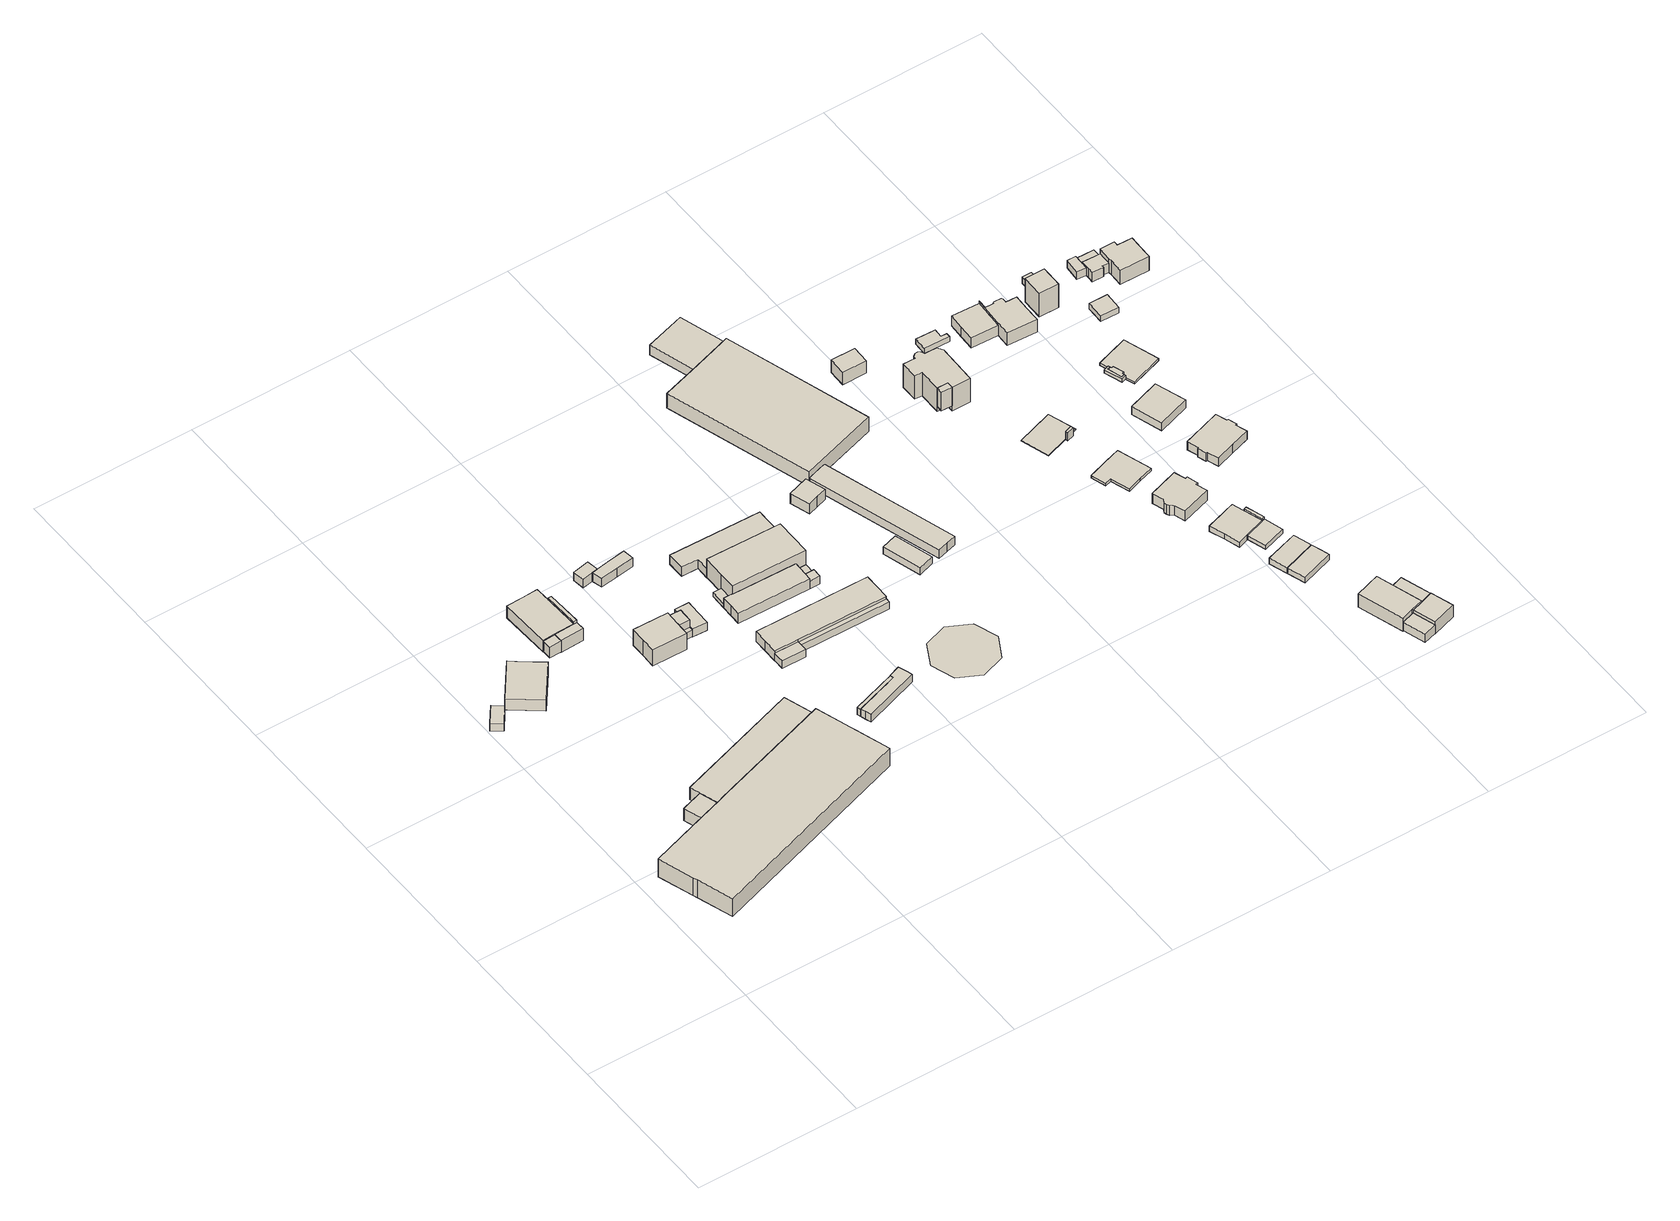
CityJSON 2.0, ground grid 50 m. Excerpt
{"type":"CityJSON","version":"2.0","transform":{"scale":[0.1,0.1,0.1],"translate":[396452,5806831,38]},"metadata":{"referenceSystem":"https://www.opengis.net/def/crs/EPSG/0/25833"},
"CityObjects":{
"building1":{"type":"Building","attributes":{"Gemeindeschluessel":"11000008","BezugspunktDach":"2200","function":"51009_1611","measuredHeight":2.66,"storeysAboveGround":0},"address":[{"country":"Germany","locality":"Berlin"}],"geometry":[{"type":"Solid","lod":"1","boundaries":[[[[0,1,2,3]],[[4,5,6,7]],[[4,7,3,2]],[[5,4,2,1]],[[6,5,1,0]],[[7,6,0,3]]]]}]},
"building2":{"type":"Building","attributes":{"Gemeindeschluessel":"11000008","BezugspunktDach":"2200","function":"31001_2140","measuredHeight":5.3,"storeysAboveGround":1},"address":[{"country":"Germany","locality":"Berlin","thoroughfareNumber":"17 (6)","thoroughfareName":"Klein-Ziethener Weg"}],"geometry":[{"type":"Solid","lod":"1","boundaries":[[[[8,9,10,11]],[[12,13,14,15]],[[12,15,11,10]],[[13,12,10,9]],[[14,13,9,8]],[[15,14,8,11]]]]}]},
"building3":{"type":"Building","attributes":{"Gemeindeschluessel":"11000008","BezugspunktDach":"2200","function":"31001_1010","measuredHeight":5.36,"storeysAboveGround":1},"address":[{"country":"Germany","locality":"Berlin","thoroughfareNumber":"17B","thoroughfareName":"Klein-Ziethener Weg"}],"geometry":[{"type":"Solid","lod":"1","boundaries":[[[[16,17,18,19,20]],[[21,22,23,24,25]],[[21,25,20,19]],[[22,21,19,18]],[[23,22,18,17]],[[24,23,17,16]],[[25,24,16,20]]]]}]},
"building4":{"type":"Building","attributes":{"name":"Reithalle","Gemeindeschluessel":"11000008","BezugspunktDach":"2200","function":"31001_3211","measuredHeight":7.81,"storeysAboveGround":1},"address":[{"country":"Germany","locality":"Berlin","thoroughfareNumber":"17 (7)","thoroughfareName":"Klein-Ziethener Weg"}],"geometry":[{"type":"Solid","lod":"1","boundaries":[[[[26,27,28,29,30,31,32,33,34,35,36]],[[37,38,39,40,41,42,43,44,45,46,47]],[[37,47,36,35]],[[38,37,35,34]],[[39,38,34,33]],[[40,39,33,32]],[[41,40,32,31]],[[42,41,31,30]],[[43,42,30,29]],[[44,43,29,28]],[[45,44,28,27]],[[46,45,27,26]],[[47,46,26,36]]]]}]},
"building5":{"type":"Building","attributes":{"Gemeindeschluessel":"11000008","BezugspunktDach":"2200","function":"51009_1610","measuredHeight":4.53,"storeysAboveGround":0},"address":[{"country":"Germany","locality":"Berlin"}],"geometry":[{"type":"Solid","lod":"1","boundaries":[[[[48,49,50,51]],[[52,53,54,55]],[[52,55,51,50]],[[53,52,50,49]],[[54,53,49,48]],[[55,54,48,51]]]]}]},
"building6":{"type":"Building","attributes":{"Gemeindeschluessel":"11000008","BezugspunktDach":"2200","function":"31001_2724","measuredHeight":5.4,"storeysAboveGround":1},"address":[{"country":"Germany","locality":"Berlin","thoroughfareNumber":"17 (5)","thoroughfareName":"Klein-Ziethener Weg"}],"geometry":[{"type":"Solid","lod":"1","boundaries":[[[[56,57,58,59]],[[60,61,62,63]],[[60,63,59,58]],[[61,60,58,57]],[[62,61,57,56]],[[63,62,56,59]]]]}]},
"building7":{"type":"Building","attributes":{"Gemeindeschluessel":"11000008","function":"31001_1010"},"address":[{"country":"Germany","locality":"Berlin","thoroughfareNumber":"17A","thoroughfareName":"Klein-Ziethener Weg"}],"children":["building7-1","building7-2","building7-3"]},
"building7-1":{"type":"BuildingPart","attributes":{"BezugspunktDach":"2200","measuredHeight":5.38,"storeysAboveGround":1},"parents":["building7"],"geometry":[{"type":"MultiSurface","lod":"1","boundaries":[[[64,65,66,67,68,69]],[[70,71,72,73,74,75]],[[70,75,69,68]],[[71,70,68,67]],[[71,67,76,77,72]],[[74,78,79,64]],[[75,74,64,69]],[[72,77,76,66]],[[73,72,66,65]],[[73,65,79,78]]]}]},
"building7-2":{"type":"BuildingPart","attributes":{"BezugspunktDach":"2200","measuredHeight":5.19,"storeysAboveGround":1},"parents":["building7"],"geometry":[{"type":"MultiSurface","lod":"1","boundaries":[[[80,81,82,83]],[[84,85,72,77]],[[84,77,83,82]],[[85,84,82,81]],[[66,86,81,80]],[[76,66,80,83]],[[72,85,86,66]],[[77,72,66,76]]]}]},
"building7-3":{"type":"BuildingPart","attributes":{"BezugspunktDach":"2200","measuredHeight":5.19,"storeysAboveGround":1},"parents":["building7"],"geometry":[{"type":"MultiSurface","lod":"1","boundaries":[[[87,88,86,79]],[[85,89,90,78]],[[65,79,66]],[[89,85,86,88]],[[90,89,88,87]],[[78,90,87,79]],[[73,65,66,72]],[[73,78,79,65]],[[85,72,66,86]]]}]},
"building8":{"type":"Building","attributes":{"name":"Andreas-Hermes-Hof","Gemeindeschluessel":"11000008","function":"31001_1210"},"address":[{"country":"Germany","locality":"Berlin","thoroughfareNumber":"17","thoroughfareName":"Klein-Ziethener Weg"}],"children":["building8-1","building8-2","building8-3"]},
"building8-1":{"type":"BuildingPart","attributes":{"BezugspunktDach":"2200","measuredHeight":6.82,"storeysAboveGround":1},"parents":["building8"],"geometry":[{"type":"MultiSurface","lod":"1","boundaries":[[[91,92,93,94,95,96,97,98,99]],[[100,101,102,103,104,105,106,107,108]],[[100,108,99,98]],[[101,100,98,97]],[[102,101,97,96]],[[103,102,96,95]],[[109,110,95,94]],[[111,109,104,94,93]],[[106,105,93,92]],[[107,106,92,91]],[[108,107,91,99]],[[104,103,110,109]],[[105,104,109,111]]]}]},
"building8-2":{"type":"BuildingPart","attributes":{"BezugspunktDach":"2200","measuredHeight":5.05,"storeysAboveGround":1},"parents":["building8"],"geometry":[{"type":"MultiSurface","lod":"1","boundaries":[[[112,113,110,111]],[[103,114,115,105]],[[114,103,110,113]],[[115,116,117,118,114,113,112]],[[105,115,112,111]],[[103,104,109,110]],[[105,111,109,104]],[[119,117,116,115]],[[119,114,118,117]]]}]},
"building8-3":{"type":"BuildingPart","attributes":{"BezugspunktDach":"2200","measuredHeight":3.65,"storeysAboveGround":1},"parents":["building8"],"geometry":[{"type":"Solid","lod":"1","boundaries":[[[[120,121,122,123,124,118,117,116,125]],[[115,119,114,126,127,128,129,130,131]],[[115,131,125,116]],[[126,114,118,124]],[[127,126,124,123]],[[128,127,123,122]],[[129,128,122,121]],[[130,129,121,120]],[[131,130,120,125]],[[119,115,116,117]],[[114,119,117,118]]]]}]},
"building9":{"type":"Building","attributes":{"Gemeindeschluessel":"11000008","BezugspunktDach":"2200","function":"51009_1610","measuredHeight":2.43,"storeysAboveGround":0},"address":[{"country":"Germany","locality":"Berlin"}],"geometry":[{"type":"Solid","lod":"1","boundaries":[[[[132,133,134,135]],[[136,137,138,139]],[[136,139,135,134]],[[137,136,134,133]],[[138,137,133,132]],[[139,138,132,135]]]]}]},
"building10":{"type":"Building","attributes":{"Gemeindeschluessel":"11000008","BezugspunktDach":"2200","function":"51009_1611","measuredHeight":3.12,"storeysAboveGround":0},"address":[{"country":"Germany","locality":"Berlin"}],"geometry":[{"type":"Solid","lod":"1","boundaries":[[[[140,141,142,143,144]],[[145,146,147,148,149]],[[145,149,144,143]],[[146,145,143,142]],[[147,146,142,141]],[[148,147,141,140]],[[149,148,140,144]]]]}]},
"building11":{"type":"Building","attributes":{"Gemeindeschluessel":"11000008","BezugspunktDach":"2200","function":"51009_1611","measuredHeight":5.14,"storeysAboveGround":0},"address":[{"country":"Germany","locality":"Berlin"}],"geometry":[{"type":"Solid","lod":"1","boundaries":[[[[150,151,152,153,154,155,156]],[[146,157,158,159,160,161,147]],[[146,147,156,155]],[[157,146,155,154]],[[158,157,154,153]],[[159,158,153,152]],[[160,159,152,151]],[[161,160,151,150]],[[147,161,150,156]]]]}]},
"building12":{"type":"Building","attributes":{"Gemeindeschluessel":"11000008","BezugspunktDach":"2200","function":"31001_2720","measuredHeight":2.72,"storeysAboveGround":1},"address":[{"country":"Germany","locality":"Berlin","thoroughfareNumber":"17 (3)","thoroughfareName":"Klein-Ziethener Weg"}],"geometry":[{"type":"Solid","lod":"1","boundaries":[[[[162,163,164,165,166]],[[167,168,169,170,171]],[[167,171,166,165]],[[168,167,165,164]],[[169,168,164,163]],[[170,169,163,162]],[[171,170,162,166]]]]}]},
"building13":{"type":"Building","attributes":{"Gemeindeschluessel":"11000008","BezugspunktDach":"2200","function":"51009_1610","measuredHeight":2.62,"storeysAboveGround":0},"address":[{"country":"Germany","locality":"Berlin"}],"geometry":[{"type":"Solid","lod":"1","boundaries":[[[[172,173,174,175]],[[176,177,178,179]],[[176,179,175,174]],[[177,176,174,173]],[[178,177,173,172]],[[179,178,172,175]]]]}]},
"building14":{"type":"Building","attributes":{"Gemeindeschluessel":"11000008","BezugspunktDach":"2200","function":"31001_2724","measuredHeight":3.38,"storeysAboveGround":1},"address":[{"country":"Germany","locality":"Berlin","thoroughfareNumber":"17 (4)","thoroughfareName":"Klein-Ziethener Weg"}],"geometry":[{"type":"Solid","lod":"1","boundaries":[[[[180,181,182,183,184,185,186,187]],[[177,176,188,189,190,191,192,178]],[[177,178,187,186]],[[176,177,186,185]],[[188,176,185,184]],[[189,188,184,183]],[[190,189,183,182]],[[191,190,182,181]],[[192,191,181,180]],[[178,192,180,187]]]]}]},
"building15":{"type":"Building","attributes":{"Gemeindeschluessel":"11000008","BezugspunktDach":"2200","function":"31001_2724","measuredHeight":4.32,"storeysAboveGround":1},"address":[{"country":"Germany","locality":"Berlin","thoroughfareNumber":"17 (2)","thoroughfareName":"Klein-Ziethener Weg"}],"geometry":[{"type":"Solid","lod":"1","boundaries":[[[[193,194,195,196,197,198,199]],[[200,201,202,203,204,205,206]],[[200,206,199,198]],[[201,200,198,197]],[[202,201,197,196]],[[203,202,196,195]],[[204,203,195,194]],[[205,204,194,193]],[[206,205,193,199]]]]}]},
"building16":{"type":"Building","attributes":{"Gemeindeschluessel":"11000008","BezugspunktDach":"2200","function":"51009_1610","measuredHeight":2.75,"storeysAboveGround":0},"address":[{"country":"Germany","locality":"Berlin"}],"geometry":[{"type":"Solid","lod":"1","boundaries":[[[[207,208,164,163]],[[168,209,210,169]],[[168,169,163,164]],[[209,168,164,208]],[[210,209,208,207]],[[169,210,207,163]]]]}]},
"building17":{"type":"Building","attributes":{"Gemeindeschluessel":"11000008","function":"31001_2143"},"address":[{"country":"Germany","locality":"Berlin","thoroughfareNumber":"17 (1)","thoroughfareName":"Klein-Ziethener Weg"}],"children":["building17-1","building17-2","building17-3","building17-4","building17-5"]},
"building17-1":{"type":"BuildingPart","attributes":{"BezugspunktDach":"2200","measuredHeight":6.79,"storeysAboveGround":2},"parents":["building17"],"geometry":[{"type":"MultiSurface","lod":"1","boundaries":[[[211,212,213,214,215]],[[216,217,218,219,220]],[[221,222,215,214]],[[217,216,214,213]],[[223,224,217,213,212]],[[219,218,212,211]],[[225,226,227,228,229,219,211,215]],[[216,220,222,221]],[[230,218,217,224,223]],[[220,227,226,225]],[[219,229,228,227]]]}]},
"building17-2":{"type":"BuildingPart","attributes":{"BezugspunktDach":"2200","measuredHeight":5.95,"storeysAboveGround":2},"parents":["building17"],"geometry":[{"type":"MultiSurface","lod":"1","boundaries":[[[231,226,232,233,234]],[[235,236,227,237,238]],[[235,238,234,233]],[[236,235,233,232]],[[220,239,220,227]],[[232,225,222,240,236]],[[237,227,226,231],[241,242,228,227]],[[238,237,231,234]],[[227,220,225,226]],[[236,240,222,239,220]],[[242,241,227,228]]]}]},
"building17-3":{"type":"BuildingPart","attributes":{"BezugspunktDach":"2200","measuredHeight":1.68,"storeysAboveGround":2},"parents":["building17"],"geometry":[{"type":"Solid","lod":"1","boundaries":[[[[243,229,228,242]],[[227,219,244,241]],[[227,228,227,219]],[[244,219,229,243]],[[241,244,243,242]],[[227,241,242,228]],[[219,227,228,229]]]]}]},
"building17-4":{"type":"BuildingPart","attributes":{"BezugspunktDach":"2200","measuredHeight":1.68,"storeysAboveGround":2},"parents":["building17"],"geometry":[{"type":"Solid","lod":"1","boundaries":[[[[222,221,245,240]],[[246,216,220,236]],[[246,236,240,245]],[[216,246,245,221]],[[220,216,221,222]],[[220,222,240,236]]]]}]},
"building17-5":{"type":"BuildingPart","attributes":{"BezugspunktDach":"2200","measuredHeight":3.34,"storeysAboveGround":2},"parents":["building17"],"geometry":[{"type":"MultiSurface","lod":"1","boundaries":[[[247,224,223,248,249,250]],[[251,252,253,254,255,256]],[[251,256,250,249]],[[252,251,249,248]],[[253,252,248,223]],[[254,253,218,217]],[[255,254,224,247]],[[256,255,247,250]],[[217,218,223,224]]]}]},
"building18":{"type":"Building","attributes":{"Gemeindeschluessel":"11000008","BezugspunktDach":"2200","function":"51009_1610","measuredHeight":2.92,"storeysAboveGround":0},"address":[{"country":"Germany","locality":"Berlin"}],"geometry":[{"type":"Solid","lod":"1","boundaries":[[[[257,258,259,260]],[[241,244,261,237]],[[241,237,260,259]],[[244,241,259,258]],[[261,244,258,257]],[[237,261,257,260]]]]}]},
"building19":{"type":"Building","attributes":{"Gemeindeschluessel":"11000008","BezugspunktDach":"2200","function":"31001_3210","measuredHeight":0.062,"storeysAboveGround":1},"address":[{"country":"Germany","locality":"Berlin","thoroughfareNumber":"17 (9)","thoroughfareName":"Klein-Ziethener Weg"}],"geometry":[{"type":"MultiSurface","lod":"1","boundaries":[[[262,263,264,265,266,267,268,269]]]}]},
"building20":{"type":"Building","attributes":{"Gemeindeschluessel":"11000008","BezugspunktDach":"2200","function":"31001_2741","measuredHeight":3.11,"storeysAboveGround":1},"address":[{"country":"Germany","locality":"Berlin","thoroughfareNumber":"11 (2)","thoroughfareName":"Klein-Ziethener Weg"}],"geometry":[{"type":"Solid","lod":"1","boundaries":[[[[270,271,272,273]],[[274,275,276,277]],[[274,277,273,272]],[[275,274,272,271]],[[276,275,271,270]],[[277,276,270,273]]]]}]},
"building21":{"type":"Building","attributes":{"Gemeindeschluessel":"11000008","BezugspunktDach":"2200","function":"31001_2500","measuredHeight":4.6,"storeysAboveGround":1},"address":[{"country":"Germany","locality":"Berlin","thoroughfareNumber":"11 (3)","thoroughfareName":"Klein-Ziethener Weg"}],"geometry":[{"type":"Solid","lod":"1","boundaries":[[[[278,279,280,281,282,283]],[[284,285,286,287,288,289]],[[284,289,283,282]],[[285,284,282,281]],[[286,285,281,280]],[[287,286,280,279]],[[288,287,279,278]],[[289,288,278,283]]]]}]},
"building22":{"type":"Building","attributes":{"Gemeindeschluessel":"11000008","function":"31001_2741"},"address":[{"country":"Germany","locality":"Berlin","thoroughfareNumber":"11 (1)","thoroughfareName":"Klein-Ziethener Weg"}],"children":["building22-1","building22-2","building22-3"]},
"building22-1":{"type":"BuildingPart","attributes":{"BezugspunktDach":"2200","measuredHeight":8.53,"storeysAboveGround":1},"parents":["building22"],"geometry":[{"type":"MultiSurface","lod":"1","boundaries":[[[290,291,292,293,294]],[[295,296,297,298,299]],[[295,299,294,293]],[[300,301,293,292]],[[297,296,292,291]],[[298,302,303,304,305,297,291,290]],[[299,298,290,294]],[[296,295,301,300]],[[306,303,302,298]],[[307,305,304,303,306]]]}]},
"building22-2":{"type":"BuildingPart","attributes":{"BezugspunktDach":"2200","measuredHeight":5.17,"storeysAboveGround":1},"parents":["building22"],"geometry":[{"type":"MultiSurface","lod":"1","boundaries":[[[308,300,309,310]],[[311,296,312,313]],[[311,313,310,309]],[[296,311,309,300]],[[312,295,301,308]],[[313,312,308,310]],[[296,300,301,295]]]}]},
"building22-3":{"type":"BuildingPart","attributes":{"BezugspunktDach":"2200","measuredHeight":3.52,"storeysAboveGround":1},"parents":["building22"],"geometry":[{"type":"Solid","lod":"1","boundaries":[[[[314,315,316,304,303,302]],[[306,305,317,318,319,298]],[[317,305,304,316]],[[318,317,316,315]],[[319,318,315,314]],[[298,319,314,302]],[[306,298,302,303]],[[305,306,303,304]]]]}]},
"building23":{"type":"Building","attributes":{"Gemeindeschluessel":"11000008","BezugspunktDach":"2200","function":"31001_2463","measuredHeight":4.54,"storeysAboveGround":1},"address":[{"country":"Germany","locality":"Berlin","thoroughfareNumber":"7A (1)","thoroughfareName":"Andreas-Hermes-Siedlung"}],"geometry":[{"type":"Solid","lod":"1","boundaries":[[[[320,321,322,323]],[[324,325,326,327]],[[324,327,323,322]],[[325,324,322,321]],[[326,325,321,320]],[[327,326,320,323]]]]}]},
"building24":{"type":"Building","attributes":{"Gemeindeschluessel":"11000008","BezugspunktDach":"2200","function":"51009_1610","measuredHeight":6.8,"storeysAboveGround":0},"address":[{"country":"Germany","locality":"Berlin"}],"geometry":[{"type":"Solid","lod":"1","boundaries":[[[[328,329,330,331]],[[332,333,334,335]],[[332,335,331,330]],[[333,332,330,329]],[[334,333,329,328]],[[335,334,328,331]]]]}]},
"building25":{"type":"Building","attributes":{"Gemeindeschluessel":"11000008","BezugspunktDach":"2200","function":"31001_1010","measuredHeight":8.69,"storeysAboveGround":1},"address":[{"country":"Germany","locality":"Berlin","thoroughfareNumber":"7A","thoroughfareName":"Andreas-Hermes-Siedlung"}],"geometry":[{"type":"Solid","lod":"1","boundaries":[[[[336,330,329,328,337,338,339,340,341,342,343,344,345,346,347,348,349,350,351,352,353,354]],[[355,356,357,358,359,360,361,362,363,364,365,366,367,368,369,370,371,372,373,374,375,376]],[[355,376,354,353]],[[356,355,353,352]],[[357,356,352,351]],[[358,357,351,350]],[[359,358,350,349]],[[360,359,349,348]],[[361,360,348,347]],[[362,361,347,346]],[[363,362,346,345]],[[364,363,345,344]],[[365,364,344,343]],[[366,365,343,342]],[[367,366,342,341]],[[368,367,341,340]],[[369,368,340,339]],[[370,369,339,338]],[[371,370,338,337]],[[372,371,337,328]],[[373,372,328,329]],[[374,373,329,330]],[[375,374,330,336]],[[376,375,336,354]]]]}]},
"building26":{"type":"Building","attributes":{"Gemeindeschluessel":"11000008","BezugspunktDach":"2200","function":"31001_1010","measuredHeight":0.252,"storeysAboveGround":2},"address":[{"country":"Germany","locality":"Berlin","thoroughfareNumber":"6E","thoroughfareName":"Pfauenkehre"}],"geometry":[{"type":"Solid","lod":"1","boundaries":[[[[377,378,379,380,381,382]],[[383,384,385,386,387,388]],[[383,388,382,381]],[[384,383,381,380]],[[385,384,380,379]],[[386,385,379,378]],[[387,386,378,377]],[[388,387,377,382]]]]}]},
"building27":{"type":"Building","attributes":{"Gemeindeschluessel":"11000008","BezugspunktDach":"2200","function":"31001_1010","measuredHeight":2,"storeysAboveGround":2},"address":[{"country":"Germany","locality":"Berlin","thoroughfareNumber":"6F","thoroughfareName":"Pfauenkehre"}],"geometry":[{"type":"Solid","lod":"1","boundaries":[[[[389,390,391,392,393,394,395,396]],[[397,398,399,400,401,402,403,404]],[[397,404,396,395]],[[398,397,395,394]],[[399,398,394,393]],[[400,399,393,392]],[[401,400,392,391]],[[402,401,391,390]],[[403,402,390,389]],[[404,403,389,396]]]]}]},
"building28":{"type":"Building","attributes":{"Gemeindeschluessel":"11000008","BezugspunktDach":"2200","function":"31001_1010","measuredHeight":4.66,"storeysAboveGround":1},"address":[{"country":"Germany","locality":"Berlin","thoroughfareNumber":"6G","thoroughfareName":"Pfauenkehre"}],"geometry":[{"type":"Solid","lod":"1","boundaries":[[[[405,406,407,408,409,410,411,412,413,414,415,416,417,418]],[[419,420,421,422,423,424,425,426,427,428,429,430,431,432]],[[419,432,418,417]],[[420,419,417,416]],[[421,420,416,415]],[[422,421,415,414]],[[423,422,414,413]],[[424,423,413,412]],[[425,424,412,411]],[[426,425,411,410]],[[427,426,410,409]],[[428,427,409,408]],[[429,428,408,407]],[[430,429,407,406]],[[431,430,406,405]],[[432,431,405,418]]]]}]},
"building29":{"type":"Building","attributes":{"Gemeindeschluessel":"11000008","BezugspunktDach":"2200","function":"51009_1610","measuredHeight":3,"storeysAboveGround":0},"address":[{"country":"Germany","locality":"Berlin"}],"geometry":[{"type":"Solid","lod":"1","boundaries":[[[[433,434,435,436]],[[437,438,439,440]],[[437,440,436,435]],[[438,437,435,434]],[[439,438,434,433]],[[440,439,433,436]]]]}]},
"building30":{"type":"Building","attributes":{"Gemeindeschluessel":"11000008","BezugspunktDach":"2200","function":"51009_1610","measuredHeight":3,"storeysAboveGround":0},"address":[{"country":"Germany","locality":"Berlin"}],"geometry":[{"type":"Solid","lod":"1","boundaries":[[[[441,442,443,444]],[[445,446,447,448]],[[445,448,444,443]],[[446,445,443,442]],[[447,446,442,441]],[[448,447,441,444]]]]}]},
"building31":{"type":"Building","attributes":{"Gemeindeschluessel":"11000008","BezugspunktDach":"2200","function":"31001_1010","measuredHeight":3.32,"storeysAboveGround":2},"address":[{"country":"Germany","locality":"Berlin","thoroughfareNumber":"6H","thoroughfareName":"Pfauenkehre"}],"geometry":[{"type":"Solid","lod":"1","boundaries":[[[[449,450,451,452,453,454,455,456,457,458,459]],[[460,461,462,463,464,465,466,467,468,469,470]],[[460,470,459,458]],[[461,460,458,457]],[[462,461,457,456]],[[463,462,456,455]],[[464,463,455,454]],[[465,464,454,453]],[[466,465,453,452]],[[467,466,452,451]],[[468,467,451,450]],[[469,468,450,449]],[[470,469,449,459]]]]}]},
"building32":{"type":"Building","attributes":{"Gemeindeschluessel":"11000008","BezugspunktDach":"2200","function":"31001_1010","measuredHeight":3.09,"storeysAboveGround":2},"address":[{"country":"Germany","locality":"Berlin","thoroughfareNumber":"6J","thoroughfareName":"Pfauenkehre"}],"geometry":[{"type":"Solid","lod":"1","boundaries":[[[[471,472,473,474,475]],[[476,477,478,479,480]],[[476,480,475,474]],[[477,476,474,473]],[[478,477,473,472]],[[479,478,472,471]],[[480,479,471,475]]]]}]},
"building33":{"type":"Building","attributes":{"Gemeindeschluessel":"11000008","BezugspunktDach":"2200","function":"31001_1010","measuredHeight":2.98,"storeysAboveGround":2},"address":[{"country":"Germany","locality":"Berlin","thoroughfareNumber":"6K","thoroughfareName":"Pfauenkehre"}],"geometry":[{"type":"Solid","lod":"1","boundaries":[[[[481,482,483,472,471]],[[484,485,486,487,488]],[[484,488,471,472]],[[485,484,472,483]],[[486,485,483,482]],[[487,486,482,481]],[[488,487,481,471]]]]}]},
"building34":{"type":"Building","attributes":{"Gemeindeschluessel":"11000008","BezugspunktDach":"2200","function":"31001_2463","measuredHeight":1.51,"storeysAboveGround":1},"address":[{"country":"Germany","locality":"Berlin","thoroughfareNumber":"6H (1)","thoroughfareName":"Pfauenkehre"}],"geometry":[{"type":"Solid","lod":"1","boundaries":[[[[489,490,491,492,493]],[[494,495,496,497,498]],[[494,498,493,492]],[[495,494,492,491]],[[496,495,491,490]],[[497,496,490,489]],[[498,497,489,493]]]]}]},
"building35":{"type":"Building","attributes":{"Gemeindeschluessel":"11000008","function":"31001_1010"},"address":[{"country":"Germany","locality":"Berlin","thoroughfareNumber":"6","thoroughfareName":"Pfauenkehre"}],"children":["building35-1","building35-2","building35-3"]},
"building35-1":{"type":"BuildingPart","attributes":{"BezugspunktDach":"2200","measuredHeight":5.29,"storeysAboveGround":1},"parents":["building35"],"geometry":[{"type":"MultiSurface","lod":"1","boundaries":[[[499,500,501,502,503]],[[504,505,506,507,508]],[[504,508,503,502]],[[505,509,510,511,504,502,501]],[[506,512,513,514,501,500]],[[507,506,500,499]],[[508,507,499,503]],[[511,510,509,505,515]],[[505,514,513,512]]]}]},
"building35-2":{"type":"BuildingPart","attributes":{"BezugspunktDach":"2200","measuredHeight":4.81,"storeysAboveGround":1},"parents":["building35"],"geometry":[{"type":"Solid","lod":"1","boundaries":[[[[509,516,517,510]],[[518,519,505,511]],[[518,511,510,517]],[[519,518,517,516]],[[519,516,509,505]],[[511,505,509,510]]]]}]},
"building35-3":{"type":"BuildingPart","attributes":{"BezugspunktDach":"2200","measuredHeight":4.88,"storeysAboveGround":1},"parents":["building35"],"geometry":[{"type":"MultiSurface","lod":"1","boundaries":[[[520,521,522,513]],[[519,523,524,512]],[[525,516,509,514,522]],[[523,519,522,521]],[[524,523,521,520]],[[512,524,520,513]],[[512,513,514,505]],[[519,526,505,509,516,525]]]}]},
"building36":{"type":"Building","attributes":{"Gemeindeschluessel":"11000008","BezugspunktDach":"2200","function":"31001_2723","measuredHeight":1.9,"storeysAboveGround":1},"address":[{"country":"Germany","locality":"Berlin","thoroughfareNumber":"7A (2)","thoroughfareName":"Andreas-Hermes-Siedlung"}],"geometry":[{"type":"Solid","lod":"1","boundaries":[[[[527,528,529,530,531,532]],[[533,534,535,536,537,538]],[[533,538,532,531]],[[534,533,531,530]],[[535,534,530,529]],[[536,535,529,528]],[[537,536,528,527]],[[538,537,527,532]]]]}]},
"building37":{"type":"Building","attributes":{"Gemeindeschluessel":"11000008","BezugspunktDach":"2200","function":"51009_1610","measuredHeight":2.41,"storeysAboveGround":0},"address":[{"country":"Germany","locality":"Berlin"}],"geometry":[{"type":"Solid","lod":"1","boundaries":[[[[539,540,541,542]],[[543,544,545,546]],[[543,546,542,541]],[[544,543,541,540]],[[545,544,540,539]],[[546,545,539,542]]]]}]},
"building38":{"type":"Building","attributes":{"Gemeindeschluessel":"11000008","function":"31001_1010"},"address":[{"country":"Germany","locality":"Berlin","thoroughfareNumber":"7","thoroughfareName":"Andreas-Hermes-Siedlung"}],"children":["building38-1","building38-2"]},
"building38-1":{"type":"BuildingPart","attributes":{"BezugspunktDach":"2200","measuredHeight":6.44,"storeysAboveGround":1},"parents":["building38"],"geometry":[{"type":"MultiSurface","lod":"1","boundaries":[[[547,548,549,550,551,552,553,554,555,556,557,558,559,560]],[[561,562,563,564,565,566,567,568,569,570,571,572,573,574]],[[561,574,560,559]],[[575,576,559,558]],[[577,578,575,562,558,557]],[[563,562,579]],[[564,563,557,556]],[[565,564,556,555]],[[566,565,555,554]],[[567,566,554,553]],[[568,567,553,552]],[[569,568,552,551]],[[570,569,551,550]],[[571,570,550,549]],[[572,571,549,548]],[[573,572,548,547]],[[574,573,547,560]],[[562,561,576,575]],[[563,579,578,577]],[[579,562,575,578]]]}]},
"building38-2":{"type":"BuildingPart","attributes":{"BezugspunktDach":"2200","measuredHeight":4.86,"storeysAboveGround":1},"parents":["building38"],"geometry":[{"type":"MultiSurface","lod":"1","boundaries":[[[576,578,577,580,581,582]],[[583,584,563,579,561,585]],[[583,585,582,581]],[[584,583,581,580]],[[563,584,580,577]],[[586,562,561]],[[585,561,576,582]],[[579,563,577,578]],[[561,562,575,576]],[[579,578,575,562,586]]]}]},
"building39":{"type":"Building","attributes":{"Gemeindeschluessel":"11000008","BezugspunktDach":"2200","function":"31001_1010","measuredHeight":4.74,"storeysAboveGround":2},"address":[{"country":"Germany","locality":"Berlin","thoroughfareNumber":"6B","thoroughfareName":"Pfauenkehre"}],"geometry":[{"type":"Solid","lod":"1","boundaries":[[[[587,588,589,590,591,592,593,594,595,596,597,598,599,600]],[[601,602,603,604,605,606,607,608,609,610,611,612,613,614]],[[601,614,600,599]],[[602,601,599,598]],[[603,602,598,597]],[[604,603,597,596]],[[605,604,596,595]],[[606,605,595,594]],[[607,606,594,593]],[[608,607,593,592]],[[609,608,592,591]],[[610,609,591,590]],[[611,610,590,589]],[[612,611,589,588]],[[613,612,588,587]],[[614,613,587,600]]]]}]},
"building40":{"type":"Building","attributes":{"Gemeindeschluessel":"11000008","BezugspunktDach":"2200","function":"31001_1010","measuredHeight":3,"storeysAboveGround":1},"address":[{"country":"Germany","locality":"Berlin","thoroughfareNumber":"6C","thoroughfareName":"Pfauenkehre"}],"geometry":[{"type":"Solid","lod":"1","boundaries":[[[[615,616,617,618]],[[619,620,621,622]],[[619,622,618,617]],[[620,619,617,616]],[[621,620,616,615]],[[622,621,615,618]]]]}]},
"building41":{"type":"Building","attributes":{"Gemeindeschluessel":"11000008","BezugspunktDach":"2200","function":"51009_1610","measuredHeight":1.15,"storeysAboveGround":0},"address":[{"country":"Germany","locality":"Berlin"}],"geometry":[{"type":"Solid","lod":"1","boundaries":[[[[623,624,625,626,627,628,629,630]],[[631,632,633,634,635,636,637,638]],[[631,638,630,629]],[[632,631,629,628]],[[633,632,628,627]],[[634,633,627,626]],[[635,634,626,625]],[[636,635,625,624]],[[637,636,624,623]],[[638,637,623,630]]]]}]},
"building42":{"type":"Building","attributes":{"Gemeindeschluessel":"11000008","function":"31001_1010"},"address":[{"country":"Germany","locality":"Berlin","thoroughfareNumber":"6D","thoroughfareName":"Pfauenkehre"}],"children":["building42-1","building42-2"]},
"building42-1":{"type":"BuildingPart","attributes":{"BezugspunktDach":"2200","measuredHeight":0.787,"storeysAboveGround":2},"parents":["building42"],"geometry":[{"type":"Solid","lod":"1","boundaries":[[[[639,640,641,642,643,644,645,646,647,648]],[[649,650,651,652,653,654,655,656,657,658]],[[649,658,648,647]],[[650,649,647,646]],[[651,650,646,645]],[[652,651,645,644]],[[653,652,644,643]],[[654,653,643,642]],[[655,654,642,641]],[[656,655,641,640]],[[657,656,640,639]],[[658,657,639,648]]]]}]},
"building42-2":{"type":"BuildingPart","attributes":{"BezugspunktDach":"2200","measuredHeight":1.17,"storeysAboveGround":2},"parents":["building42"],"geometry":[{"type":"Solid","lod":"1","boundaries":[[[[626,625,659,660,661,662,628,627]],[[632,663,664,665,666,635,634,633]],[[632,633,627,628]],[[663,632,628,662]],[[664,663,662,661]],[[665,664,661,660]],[[666,665,660,659]],[[635,666,659,625]],[[634,635,625,626]],[[633,634,626,627]]]]}]},
"building43":{"type":"Building","attributes":{"Gemeindeschluessel":"11000008","BezugspunktDach":"2200","function":"31001_2463","measuredHeight":8.72,"storeysAboveGround":1},"address":[{"country":"Germany","locality":"Berlin","thoroughfareNumber":"7 (1)","thoroughfareName":"Andreas-Hermes-Siedlung"}],"geometry":[{"type":"Solid","lod":"1","boundaries":[[[[667,668,669,670]],[[671,672,673,674]],[[671,674,670,669]],[[672,671,669,668]],[[673,672,668,667]],[[674,673,667,670]]]]}]},
"building44":{"type":"Building","attributes":{"Gemeindeschluessel":"11000008","BezugspunktDach":"2200","function":"51009_1611","measuredHeight":2.42,"storeysAboveGround":0},"address":[{"country":"Germany","locality":"Berlin"}],"geometry":[{"type":"Solid","lod":"1","boundaries":[[[[675,676,677,678]],[[679,680,681,682]],[[679,682,678,677]],[[680,679,677,676]],[[681,680,676,675]],[[682,681,675,678]]]]}]},
"building45":{"type":"Building","attributes":{"Gemeindeschluessel":"11000008","BezugspunktDach":"2200","function":"31001_2463","measuredHeight":2.04,"storeysAboveGround":1},"address":[{"country":"Germany","locality":"Berlin","thoroughfareNumber":"6 (1)","thoroughfareName":"Andreas-Hermes-Siedlung"}],"geometry":[{"type":"Solid","lod":"1","boundaries":[[[[683,684,685,686]],[[687,688,689,690]],[[687,690,686,685]],[[688,687,685,684]],[[689,688,684,683]],[[690,689,683,686]]]]}]},
"building46":{"type":"Building","attributes":{"Gemeindeschluessel":"11000008","function":"31001_1010"},"address":[{"country":"Germany","locality":"Berlin","thoroughfareNumber":"6","thoroughfareName":"Andreas-Hermes-Siedlung"}],"children":["building46-1","building46-2","building46-3","building46-4"]},
"building46-1":{"type":"BuildingPart","attributes":{"BezugspunktDach":"2200","measuredHeight":6.87,"storeysAboveGround":1},"parents":["building46"],"geometry":[{"type":"MultiSurface","lod":"1","boundaries":[[[691,692,693,694,695,696,697,698,699,700]],[[701,702,703,704,705,706,707,708,709,710]],[[701,710,700,699]],[[702,701,699,698]],[[711,712,713,714,698,697]],[[703,715,716]],[[704,703,697,696]],[[705,704,696,695]],[[706,705,695,694]],[[707,706,694,693]],[[708,707,693,692]],[[709,708,692,691]],[[710,709,691,700]],[[703,716,712,711]],[[716,715,717,713,712]],[[717,702,714,713]]]}]},
"building46-2":{"type":"BuildingPart","attributes":{"BezugspunktDach":"2200","measuredHeight":1.91,"storeysAboveGround":1},"parents":["building46"],"geometry":[{"type":"MultiSurface","lod":"1","boundaries":[[[718,719,720,721]],[[722,723,704,724]],[[723,722,720,719]],[[704,723,719,718]],[[704,718,725,703]],[[724,721,720,722]],[[724,703,725,721]]]}]},
"building46-3":{"type":"BuildingPart","attributes":{"BezugspunktDach":"2200","measuredHeight":4.48,"storeysAboveGround":1},"parents":["building46"],"geometry":[{"type":"MultiSurface","lod":"1","boundaries":[[[726,727,728,729]],[[730,722,731,732]],[[730,732,729,728]],[[722,730,728,727]],[[721,720,722,727,733,724]],[[732,731,726,729]],[[722,720,721,724]],[[731,734,735,726]],[[724,733,735,734]]]}]},
"building46-4":{"type":"BuildingPart","attributes":{"BezugspunktDach":"2200","measuredHeight":4.13,"storeysAboveGround":1},"parents":["building46"],"geometry":[{"type":"MultiSurface","lod":"1","boundaries":[[[736,737,714,713,712,711,738,739,740,741,742]],[[743,731,734,724,703,716,717,702,744,745,746]],[[743,746,742,741]],[[731,743,741,740]],[[735,726,740,739]],[[733,735,739,738]],[[725,721,724,738,711]],[[744,702,714,737]],[[745,744,737,736]],[[746,745,736,742]],[[734,731,726,735]],[[721,724,747,734,735,733]],[[703,724,721,725]],[[716,703,711,712]],[[717,748,716,712,713]],[[702,717,713,714]]]}]}
},
"vertices":[
[32,1135,36],[71,1188,36],[42,1210,36],[2,1157,36],[42,1210,9],[71,1188,9],[32,1135,9],[2,1157,9],
[245,531,61],[310,552,61],[289,618,61],[224,597,61],[289,618,16],[310,552,16],[245,531,16],[224,597,16],
[162,1130,53],[244,1239,53],[201,1271,53],[158,1304,53],[76,1195,53],[158,1304,12],[201,1271,12],[244,1239,12],[162,1130,12],[76,1195,12],
[87,360,83],[92,347,83],[127,239,83],[773,452,83],[738,559,83],[734,572,83],[699,679,83],[311,553,83],[310,552,83],[245,531,83],[52,468,83],[245,531,17],[310,552,17],[311,553,17],[699,679,17],[734,572,17],[738,559,17],[773,452,17],[127,239,17],[92,347,17],[87,360,17],[52,468,17],
[279,1282,51],[317,1283,51],[316,1312,51],[279,1310,51],[316,1312,12],[317,1283,12],[279,1282,12],[279,1310,12],
[311,553,61],[699,679,61],[667,777,61],[280,650,61],[667,777,16],[699,679,16],[311,553,16],[280,650,16],
[279,1310,54],[328,1312,54],[377,1314,54],[371,1470,54],[322,1468,54],[273,1466,54],[322,1468,10],[371,1470,10],[377,1314,10],[328,1312,10],[279,1310,10],[273,1466,10],[373,1422,54],[373,1422,10],[316,1312,10],[316,1312,54],
[377,1314,62],[387,1314,62],[383,1422,62],[373,1422,62],[383,1422,10],[387,1314,10],[387,1314,54],
[317,1283,54],[388,1286,54],[388,1286,10],[317,1283,10],
[588,1103,71],[588,1132,71],[589,1146,71],[589,1148,71],[590,1190,71],[590,1193,71],[483,1195,71],[482,1150,71],[481,1105,71],[482,1150,12],[483,1195,12],[590,1193,12],[590,1190,12],[589,1148,12],[589,1146,12],[588,1132,12],[588,1103,12],[481,1105,12],[589,1148,62],[590,1190,62],[589,1146,62],
[627,1146,62],[628,1189,62],[628,1189,12],[627,1146,12],[627,1146,41],[628,1174,41],[628,1189,41],[628,1174,12],
[671,1130,41],[672,1173,41],[673,1216,41],[629,1217,41],[629,1189,41],[627,1132,41],[629,1189,12],[629,1217,12],[673,1216,12],[672,1173,12],[671,1130,12],[627,1132,12],
[627,1132,37],[627,1146,37],[589,1146,37],[588,1132,37],[589,1146,13],[627,1146,13],[627,1132,13],[588,1132,13],
[497,1442,41],[530,1447,41],[549,1450,41],[543,1487,41],[492,1477,41],[543,1487,10],[549,1450,10],[530,1447,10],[497,1442,10],[492,1477,10],
[538,1416,43],[592,1424,43],[646,1431,43],[641,1464,43],[585,1456,43],[549,1450,43],[530,1447,43],[585,1456,10],[641,1464,10],[646,1431,10],[592,1424,10],[538,1416,10],
[822,900,44],[822,921,44],[822,935,44],[748,936,44],[748,901,44],[748,936,17],[822,935,17],[822,921,17],[822,900,17],[748,901,17],
[815,642,43],[950,687,43],[947,698,43],[811,653,43],[947,698,17],[950,687,17],[815,642,17],[811,653,17],
[820,626,45],[825,610,45],[996,667,45],[991,683,45],[981,710,45],[947,698,45],[950,687,45],[815,642,45],[981,710,17],[991,683,17],[996,667,17],[825,610,17],[820,626,17],
[822,935,53],[1098,932,53],[1099,975,53],[1099,1017,53],[749,1021,53],[749,979,53],[748,936,53],[749,979,16],[749,1021,16],[1099,1017,16],[1099,975,16],[1098,932,16],[822,935,16],[748,936,16],
[1098,918,44],[1098,932,44],[1098,932,17],[1098,918,17],
[1007,1164,82],[1008,1281,82],[779,1286,82],[778,1219,82],[778,1168,82],[778,1219,14],[779,1286,14],[1008,1281,14],[1007,1164,14],[778,1168,14],[778,1219,30],[778,1168,30],[1008,1281,46],[779,1286,46],[778,1168,52],[975,1164,52],[975,1164,14],[975,1164,30],[1007,1164,30],[1008,1281,29],
[973,1098,52],[751,1169,52],[751,1135,52],[750,1102,52],[751,1135,14],[751,1169,14],[973,1098,14],[750,1102,14],[778,1168,21],[751,1169,30],[974,1126,14],[974,1126,30],
[1006,1126,30],[1006,1126,14],
[752,1219,30],[752,1219,14],
[780,1327,46],[1009,1375,46],[729,1381,46],[729,1328,46],[729,1381,12],[1009,1375,12],[1008,1281,12],[779,1286,12],[780,1327,12],[729,1328,12],
[1005,1098,43],[1006,1126,43],[974,1126,43],[973,1098,43],[1005,1098,14],
[1093,615,19],[1162,580,19],[1235,604,19],[1271,673,19],[1246,747,19],[1177,781,19],[1104,757,19],[1069,688,19],
[1235,974,42],[1284,989,42],[1249,1106,42],[1200,1091,42],[1249,1106,17],[1284,989,17],[1235,974,17],[1200,1091,17],
[1130,1322,50],[1161,1332,50],[1193,1342,50],[1174,1402,50],[1142,1392,50],[1111,1382,50],[1142,1392,12],[1174,1402,12],[1193,1342,12],[1161,1332,12],[1130,1322,12],[1111,1382,12],
[1187,1405,64],[1427,1480,64],[1289,1925,64],[1169,1887,64],[1048,1850,64],[1169,1887,11],[1289,1925,11],[1427,1480,11],[1187,1405,11],[1048,1850,11],[1289,1925,47],[1169,1887,47],[1187,1405,43],[1217,1415,43],[1247,1424,43],[1247,1424,11],[1217,1415,11],[1218,1415,11],
[1167,1887,47],[1244,2070,47],[1122,2033,47],[1244,2070,11],[1167,1887,11],[1122,2033,11],
[1313,998,43],[1344,1007,43],[1374,1016,43],[1374,1016,11],[1344,1007,11],[1313,998,11],
[1541,1653,61],[1542,1707,61],[1468,1708,61],[1467,1654,61],[1468,1708,15],[1542,1707,15],[1541,1653,15],[1467,1654,15],
[1653,1426,87],[1653,1446,87],[1620,1446,87],[1620,1427,87],[1620,1446,19],[1653,1446,19],[1653,1426,19],[1620,1427,19],
[1621,1515,87],[1710,1425,87],[1713,1550,87],[1703,1566,87],[1665,1567,87],[1664,1571,87],[1663,1574,87],[1661,1577,87],[1658,1580,87],[1654,1582,87],[1650,1582,87],[1646,1582,87],[1643,1580,87],[1640,1578,87],[1637,1575,87],[1636,1571,87],[1635,1567,87],[1598,1568,87],[1598,1516,87],[1598,1568,0],[1635,1567,0],[1636,1571,0],[1637,1575,0],[1640,1578,0],[1643,1580,0],[1646,1582,0],[1650,1582,0],[1654,1582,0],[1658,1580,0],[1661,1577,0],[1663,1574,0],[1664,1571,0],[1665,1567,0],[1703,1566,0],[1713,1550,0],[1710,1425,0],[1653,1426,0],[1653,1446,0],[1620,1446,0],[1621,1515,0],[1598,1516,0],
[1753,1132,23],[1822,1155,23],[1844,1162,23],[1865,1169,23],[1837,1254,23],[1725,1217,23],[1837,1254,21],[1865,1169,21],[1844,1162,21],[1822,1155,21],[1753,1132,21],[1725,1217,21],
[1811,957,32],[1831,963,32],[1850,905,32],[1894,920,32],[1938,934,32],[1904,1037,32],[1860,1023,32],[1797,1002,32],[1860,1023,22],[1904,1037,22],[1938,934,22],[1894,920,22],[1850,905,22],[1831,963,22],[1811,957,22],[1797,1002,22],
[1883,799,62],[1878,788,62],[1880,780,62],[1883,772,62],[1894,766,62],[1905,732,62],[1995,761,62],[1983,796,62],[1990,798,62],[1985,815,62],[1980,831,62],[1973,828,62],[1961,863,62],[1872,834,62],[1961,863,25],[1973,828,25],[1980,831,25],[1985,815,25],[1990,798,25],[1983,796,25],[1995,761,25],[1905,732,25],[1894,766,25],[1883,772,25],[1880,780,25],[1878,788,25],[1883,799,25],[1872,834,25],
[2153,3,70],[2194,16,70],[2172,85,70],[2131,72,70],[2172,85,40],[2194,16,40],[2153,3,40],[2131,72,40],
[1824,1147,52],[1846,1154,52],[1844,1162,52],[1822,1155,52],[1844,1162,22],[1846,1154,22],[1824,1147,22],[1822,1155,22],
[1949,618,47],[1964,571,47],[1996,582,47],[2057,602,47],[2042,648,47],[2039,658,47],[2047,661,47],[2047,663,47],[2038,660,47],[2027,695,47],[1933,664,47],[2027,695,28],[2038,660,28],[2047,663,28],[2047,661,28],[2039,658,28],[2042,648,28],[2057,602,28],[1996,582,28],[1964,571,28],[1949,618,28],[1933,664,28],
[2009,420,52],[2108,453,52],[2099,481,52],[2090,508,52],[1991,476,52],[2090,508,31],[2099,481,31],[2108,453,31],[2009,420,31],[1991,476,31],
[2027,365,52],[2126,397,52],[2117,425,52],[2108,453,32],[2117,425,32],[2126,397,32],[2027,365,32],[2009,420,32],
[2014,524,45],[2084,547,45],[2066,605,45],[2057,602,45],[1996,582,45],[2057,602,30],[2066,605,30],[2084,547,30],[2014,524,30],[1996,582,30],
[2131,72,85],[2169,84,85],[2207,96,85],[2162,236,85],[2086,211,85],[2162,236,37],[2207,96,37],[2169,84,37],[2131,72,37],[2086,211,37],[2207,96,79],[2177,188,79],[2177,188,37],[2172,85,37],[2172,85,81],[2207,96,81],[2197,128,37],
[2245,109,79],[2215,201,79],[2215,201,37],[2245,109,37],
[2194,16,81],[2267,40,81],[2245,109,81],[2267,40,37],[2194,16,37],[2245,109,71],[2235,106,37],
[1782,1621,36],[1782,1634,36],[1764,1635,36],[1765,1662,36],[1705,1664,36],[1703,1624,36],[1705,1664,17],[1765,1662,17],[1764,1635,17],[1782,1634,17],[1782,1621,17],[1703,1624,17],
[2057,602,53],[2066,605,53],[2047,661,53],[2039,658,53],[2047,661,29],[2066,605,29],[2057,602,29],[2039,658,29],
[1988,1520,63],[1989,1569,63],[1991,1617,63],[1958,1618,63],[1958,1632,63],[1955,1636,63],[1932,1637,63],[1929,1635,63],[1929,1632,63],[1903,1633,63],[1904,1661,63],[1899,1572,63],[1898,1567,63],[1896,1524,63],[1898,1567,17],[1899,1572,17],[1904,1661,17],[1903,1633,17],[1929,1632,17],[1929,1635,17],[1932,1637,17],[1955,1636,17],[1958,1632,17],[1958,1618,17],[1991,1617,17],[1989,1569,17],[1988,1520,17],[1896,1524,17],[1899,1572,54],[1898,1567,54],[1904,1661,54],[1901,1614,54],[1901,1614,17],
[1819,1665,54],[1817,1618,54],[1815,1570,54],[1817,1618,17],[1819,1665,17],[1815,1570,17],[1899,1587,17],
[2068,906,57],[2064,904,57],[2073,877,57],[2077,878,57],[2089,844,57],[2147,863,57],[2205,882,57],[2193,917,57],[2198,918,57],[2189,945,57],[2185,944,57],[2173,978,57],[2115,959,57],[2057,940,57],[2115,959,26],[2173,978,26],[2185,944,26],[2189,945,26],[2198,918,26],[2193,917,26],[2205,882,26],[2147,863,26],[2089,844,26],[2077,878,26],[2073,877,26],[2064,904,26],[2068,906,26],[2057,940,26],
[2042,1034,56],[2140,1066,56],[2109,1159,56],[2012,1127,56],[2109,1159,26],[2140,1066,26],[2042,1034,26],[2012,1127,26],
[2060,1238,36],[2075,1243,36],[2073,1249,36],[2064,1246,36],[2050,1289,36],[2059,1292,36],[2057,1298,36],[2041,1293,36],[2057,1298,24],[2059,1292,24],[2050,1289,24],[2064,1246,24],[2073,1249,24],[2075,1243,24],[2060,1238,24],[2041,1293,24],
[2057,1298,30],[2059,1292,30],[2050,1289,30],[2064,1246,30],[2073,1249,30],[2075,1243,30],[2084,1217,30],[2183,1250,30],[2148,1357,30],[2049,1324,30],[2148,1357,22],[2183,1250,22],[2084,1217,22],[2075,1243,22],[2073,1249,22],[2064,1246,22],[2050,1289,22],[2059,1292,22],[2057,1298,22],[2049,1324,22],
[2072,1255,36],[2078,1257,36],[2067,1289,36],[2061,1287,36],[2061,1287,24],[2067,1289,24],[2078,1257,24],[2072,1255,24],
[2083,1559,106],[2084,1625,106],[2024,1625,106],[2023,1560,106],[2024,1625,19],[2084,1625,19],[2083,1559,19],[2023,1560,19],
[2084,1630,42],[2085,1685,42],[2057,1685,42],[2056,1631,42],[2057,1685,18],[2085,1685,18],[2084,1630,18],[2056,1631,18],
[2199,1452,41],[2201,1507,41],[2144,1508,41],[2143,1453,41],[2144,1508,20],[2201,1507,20],[2199,1452,20],[2143,1453,20],
[2352,1534,71],[2353,1574,71],[2354,1614,71],[2308,1615,71],[2308,1629,71],[2267,1629,71],[2264,1629,71],[2263,1588,71],[2263,1576,71],[2262,1536,71],[2263,1576,19],[2263,1588,19],[2264,1629,19],[2267,1629,19],[2308,1629,19],[2308,1615,19],[2354,1614,19],[2353,1574,19],[2352,1534,19],[2262,1536,19],[2264,1629,53],[2264,1616,53],[2264,1601,53],[2263,1588,53],[2264,1606,19],[2264,1616,19],[2264,1601,19],
[2267,1629,38],[2267,1662,38],[2210,1663,38],[2209,1631,38],[2210,1663,19],[2267,1662,19],[2209,1631,19],[2264,1629,38],
[2209,1613,47],[2210,1663,47],[2184,1663,47],[2180,1614,47],[2184,1663,19],[2209,1613,19],[2180,1614,19],[2209,1631,47],[2209,1618,19],[2209,1618,47],
[2243,1584,53],[2243,1589,53],[2209,1631,53],[2209,1618,53],[2209,1613,53],[2209,1602,53],[2208,1585,53],[2209,1602,19],[2243,1589,19],[2243,1584,19],[2208,1585,19],[2209,1625,19],[2264,1604,19]
]}
